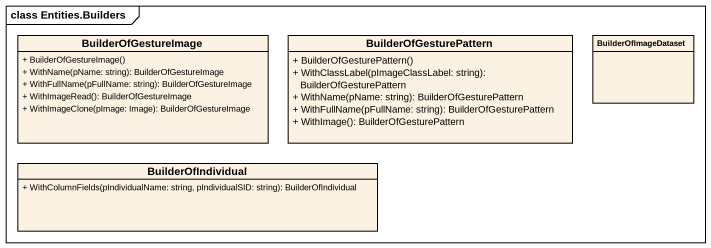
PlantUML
@startuml
mainframe class Entities.Builders
hide circle
hide empty members
skinparam classAttributeIconSize 0
class BuilderOfGestureImage {
  + BuilderOfGestureImage()
  + WithName(pName: string): BuilderOfGestureImage
  + WithFullName(pFullName: string): BuilderOfGestureImage
  + WithImageRead(): BuilderOfGestureImage
  + WithImageClone(pImage: Image): BuilderOfGestureImage
}
class BuilderOfGesturePattern {
  + BuilderOfGesturePattern()
  + WithClassLabel(pImageClassLabel: string): BuilderOfGesturePattern
  + WithName(pName: string): BuilderOfGesturePattern
  + WithFullName(pFullName: string): BuilderOfGesturePattern
  + WithImage(): BuilderOfGesturePattern
}
class BuilderOfImageDataset
class BuilderOfIndividual {
  + WithColumnFields(pIndividualName: string, pIndividualSID: string): BuilderOfIndividual
}
@enduml
